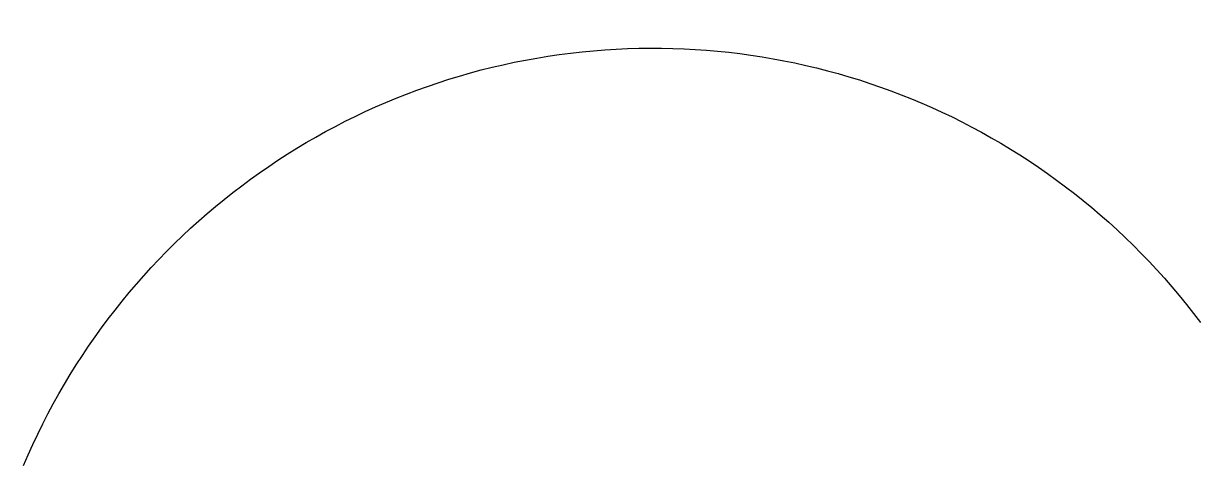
# Model space of a CAD drawing. Extents: x -3.38 to -0.8, y 1.58 to 2.55.
import ezdxf

# ---------------------------------------------------------------- set-up
doc = ezdxf.new("R2010")
doc.units = 0
doc.header["$MEASUREMENT"] = 0

# ---------------------------------------------------------------- blocks, each defined once
blk = doc.blocks.new('PROBE_REFLECTION_001_L1')
blk.add_arc((2, 1), 1.5, 22.9183, 143.2394)

msp = doc.modelspace()

# ---------------------------------------------------------------- block references
at = {"xscale": -1}
msp.add_blockref('PROBE_REFLECTION_001_L1', (0, 0), dxfattribs=at)

doc.saveas('drawing.dxf')
